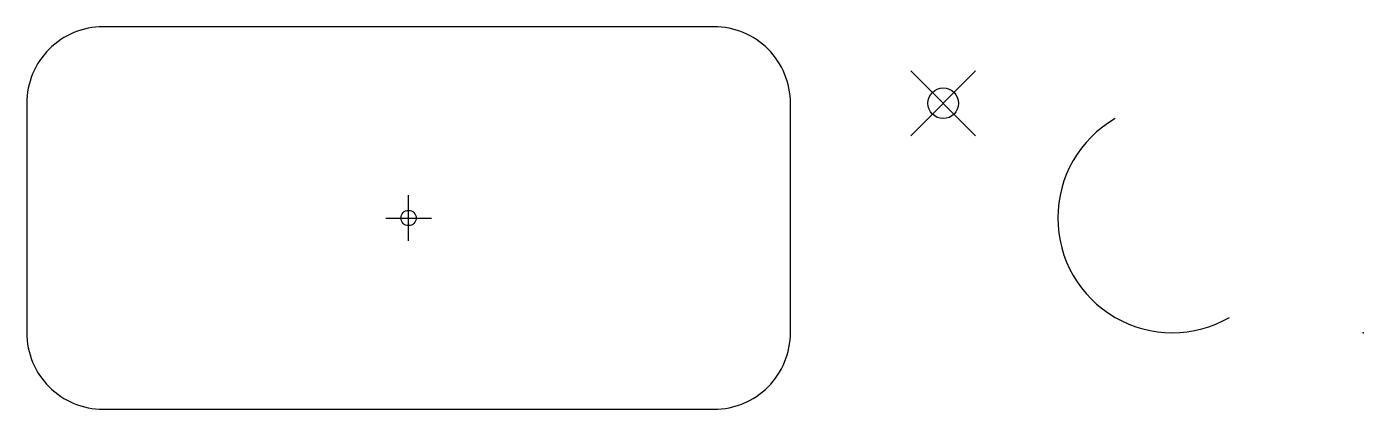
# Model space of a CAD drawing. Header units: metres. Extents: x 0 to 175, y 0 to 50.
import ezdxf

# ---------------------------------------------------------------- set-up
doc = ezdxf.new("R2010")
doc.units = ezdxf.units.M

# ---------------------------------------------------------------- blocks, each defined once
blk = doc.blocks.new('CROSS')
for p, q in [((0, -3), (0, 3)), ((-3, 0), (3, 0))]:
    blk.add_line(p, q)
blk.add_circle((0, 0), 1)

msp = doc.modelspace()

# ---------------------------------------------------------------- linework, layer by layer
msp.add_lwpolyline([(10, 0), (90, 0, 0.414214), (100, 10), (100, 40, 0.414214), (90, 50), (10, 50, 0.414214), (0, 40), (0, 10, 0.414214)], format="xyb", close=True)
msp.add_arc((150, 25), 15, 120, 300)
msp.add_point((175, 10))

# ---------------------------------------------------------------- block references
at = {"xscale": 2, "yscale": 2, "rotation": 45}
msp.add_blockref('CROSS', (120, 40), dxfattribs=at)
msp.add_blockref('CROSS', (50, 25))

doc.saveas('drawing.dxf')
